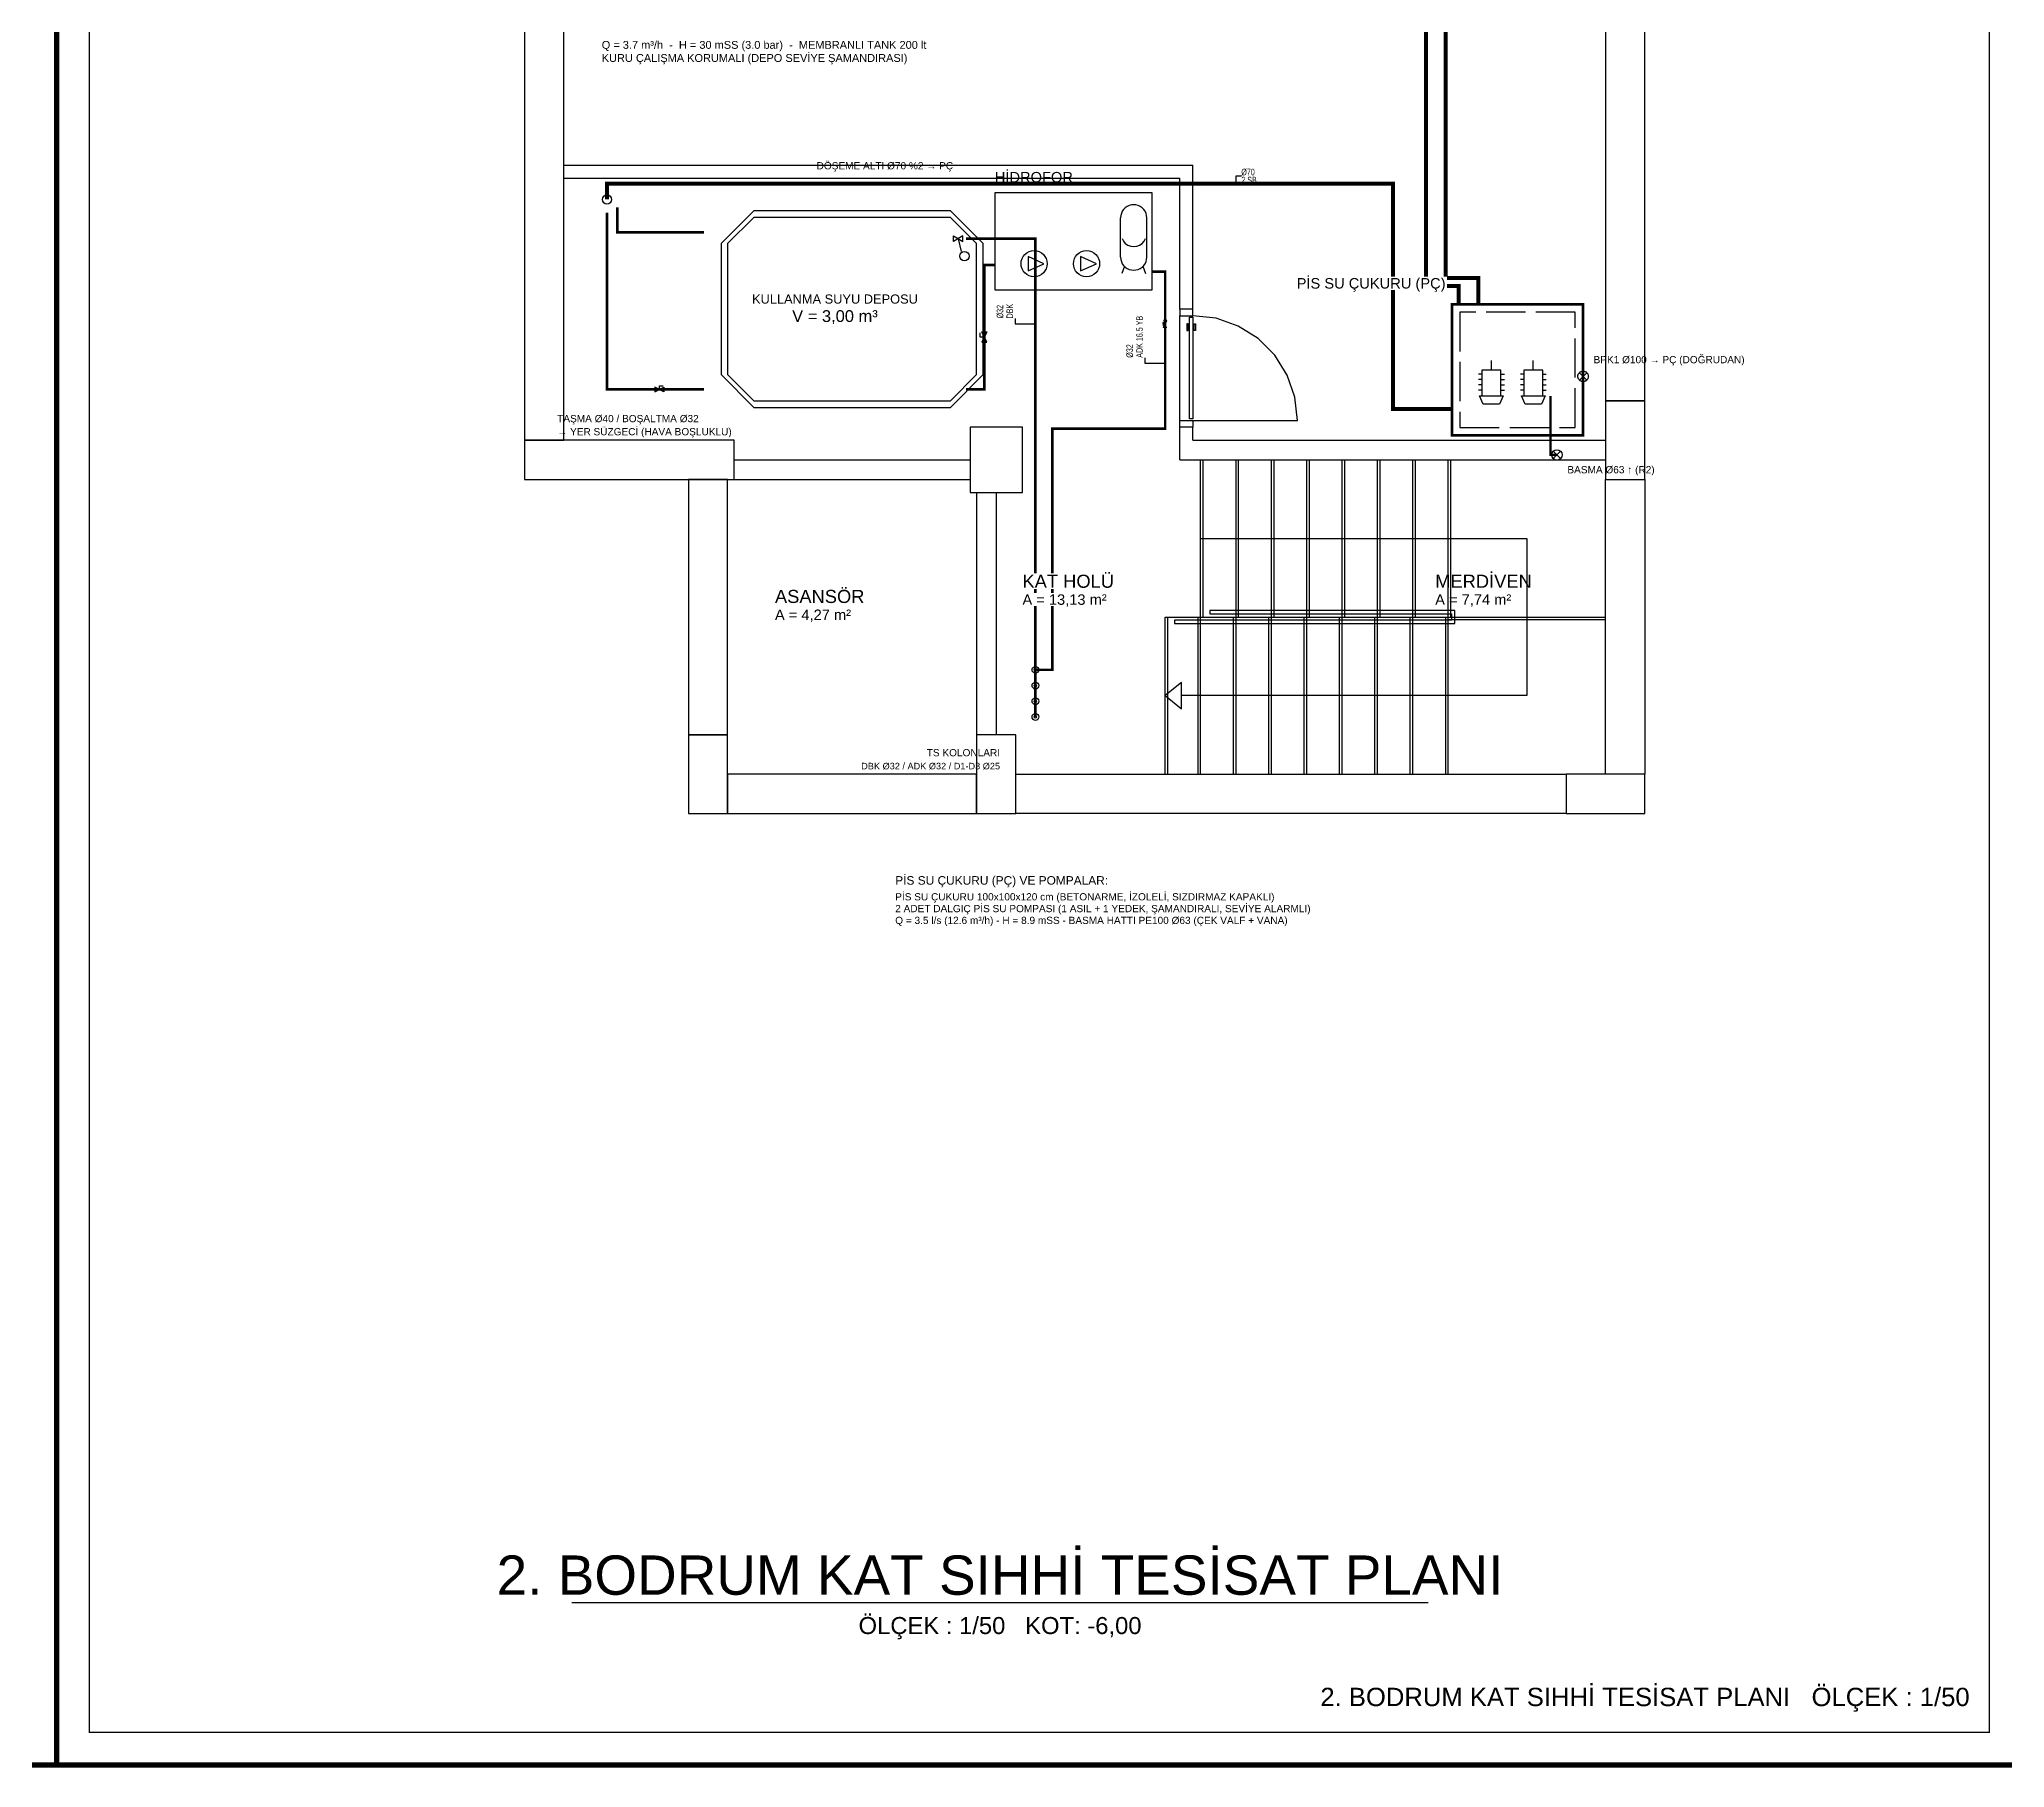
# Model space of a CAD drawing. Header units: centimetres. Extents: x -3952 to 14132, y 6348 to 11752.
# Drawn here: x 1487 to 2987, y 9098 to 10417 of the extents above; entities that cross this region are included whole.
import ezdxf
from ezdxf.enums import TextEntityAlignment as Align

# ---------------------------------------------------------------- set-up
doc = ezdxf.new("R2010")
doc.units = ezdxf.units.CM
doc.linetypes.add('PIS', pattern=[38, 30, -8])
for name, color, linetype in [('MD-YUK-BIRIMI', 7, 'Continuous'), ('MIMARI', 8, 'Continuous'), ('MIMARI-KOLON', 8, 'Continuous'), ('MIMARI-YAZI', 8, 'Continuous'), ('MTY-CIHAZ', 135, 'Continuous'), ('MTY-HIDROFOR', 4, 'Continuous'), ('MTY-KAT-ADI', 1, 'Continuous'), ('MTY-PAFTA', 7, 'Continuous'), ('MTY-PIS SU-BASMA', 6, 'Continuous'), ('MTY-PIS-SU-BORUSU', 6, 'PIS'), ('MTY-PISSU-CAP', 211, 'Continuous'), ('MTY-SOGUKSU-BORU', 5, 'Continuous'), ('MTY-TEFRIS', 15, 'Continuous'), ('MTY-TEMIZSU-CAP', 101, 'Continuous'), ('MTY-VANA', 1, 'Continuous'), ('MTY-YAZI', 7, 'Continuous'), ('MTY-YUK-BIRIMI', 7, 'Continuous'), ('RAST-TEM-SU DEPOSU', 11, 'Continuous')]:
    doc.layers.add(name, color=color, linetype=linetype)
doc.layers.add('ROTAS-PAFTA-SINIRI', color=8, linetype='Continuous', plot=False)
doc.styles.add('CAP', font='wturkce.SHX', dxfattribs={"width": 0.65})
doc.styles.add('MTY_CAP', font='wturkce.SHX', dxfattribs={"width": 0.65, "height": 20})
doc.styles.add('MTYCAPLT', font='arial.ttf', dxfattribs={"width": 0.65, "height": 1})
doc.styles.add('ROTAS', font='arial.ttf')

# ---------------------------------------------------------------- blocks, each defined once
blk = doc.blocks.new('ROTAS_PAFTA')
blk.add_lwpolyline([(0, 0), (1, 0), (1, 1), (0, 1)], close=True)
blk = doc.blocks.new('MTY-KURESEL VANA')
at = {"layer": 'MTY-VANA'}
for p, q in [((0, 0), (0, 8)), ((0, 8), (8, 8))]:
    blk.add_line(p, q, dxfattribs=at)
blk.add_lwpolyline([(-10, 5), (-10, -5), (10, 5), (10, -5), (-10, 5)], dxfattribs=at)
at = {"layer": 'MTY-VANA', "style": 'MTYCAPLT', "width": 0.65}
blk.add_attdef('CAP', text='', height=10, dxfattribs=at).set_placement((-1.1, 0), align=Align.CENTER)
blk = doc.blocks.new('MTY-CEKVALF VANA')
at = {"layer": 'MTY-VANA'}
h = blk.add_hatch(color=256, dxfattribs=at)
edge = h.paths.add_edge_path()
edge.add_arc((-10, 5), 1.41, 180, 540, ccw=False)
for p, q in [((-10, -5), (-10, 5)), ((-10, 5), (10, -5)), ((-5.6, 5), (5.6, 5)), ((5.6, 5), (0, 7.3)), ((10, -5), (10, 5))]:
    blk.add_line(p, q, dxfattribs=at)
at = {"layer": 'MTY-VANA', "style": 'CAP', "width": 0.65}
blk.add_attdef('CAP', text='', height=5, rotation=153.4349, dxfattribs=at).set_placement((0, 0), align=Align.CENTER)
blk = doc.blocks.new('MTY-TEMIZ SU CAP MB')
at = {"layer": 'MTY-TEMIZSU-CAP'}
for p, q in [((0.83, 3.1), (0, 3.1)), ((0, 3.1), (0, 0))]:
    blk.add_line(p, q, dxfattribs=at)
at = {"layer": 'MTY-TEMIZSU-CAP', "style": 'MTY_CAP', "width": 0.65}
for tag, p in [('SOCP_001', (0.83, 4.92)), ('SCCP_001', (0.83, 1.92))]:
    blk.add_attdef(tag, p, '', height=1, dxfattribs=at)
at = {"layer": 'MTY-YUK-BIRIMI', "color": 101, "style": 'MTY_CAP', "width": 0.65}
for tag, p in [('SO_001', (0.83, 3.42)), ('SC_001', (0.83, 0.42))]:
    blk.add_attdef(tag, p, '', height=1, dxfattribs=at)
blk = doc.blocks.new('YER SUZGECI DN501')
at = {"layer": 'MTY-TEFRIS', "color": 6}
blk.add_circle((0, 0), 3.5, dxfattribs=at)
at = {"layer": 'MD-YUK-BIRIMI', "color": 6, "style": 'MTYCAPLT', "width": 0.65}
for tag, p in [('PSCP_001', (-1.3, 0.7)), ('PS_001', (-0.6, -0.5))]:
    blk.add_attdef(tag, p, '', height=1, dxfattribs=at)
blk = doc.blocks.new('MTY-PIS SU CAP SB')
at = {"layer": 'MTY-PISSU-CAP'}
for p, q in [((0.83, 1.17), (0, 1.17)), ((0, 1.17), (0, 0))]:
    blk.add_line(p, q, dxfattribs=at)
at = {"layer": 'MTY-PISSU-CAP', "style": 'MTY_CAP', "width": 0.65}
blk.add_attdef('PSCP_001', (0.83, 1.29), '', height=1, dxfattribs=at)
at = {"layer": 'MTY-YUK-BIRIMI', "color": 211, "style": 'MTY_CAP', "width": 0.65}
blk.add_attdef('PS_001', (0.83, 0.07), '', height=1, dxfattribs=at)

msp = doc.modelspace()

# ---------------------------------------------------------------- linework, layer by layer
at = {"layer": 'MIMARI'}
for p, q in [((1887.1, 10321.3), (2367.1, 10321.3)), ((2367.1, 10211.3), (2367.1, 10321.3)), ((1887.1, 10311.3), (2357.1, 10311.3)), ((2357.1, 10211.3), (2357.1, 10311.3)), ((2367.1, 10211.3), (2357.1, 10211.3)), ((2357.1, 10126.3), (2357.1, 10206.3)), ((2367.1, 10126.3), (2447.1, 10126.3)), ((2357.1, 10096.3), (2357.1, 10121.3)), ((2367.1, 10121.3), (2357.1, 10121.3)), ((2367.1, 10111.3), (2367.1, 10121.3)), ((2367.1, 10111.3), (2682.1, 10111.3)), ((2017.1, 10096.3), (2197.1, 10096.3)), ((2357.1, 10096.3), (2682.1, 10096.3)), ((2373.1, 9976.3), (2373.1, 10096.3)), ((2375.1, 9976.3), (2375.1, 10096.3)), ((2400.1, 9976.3), (2400.1, 10096.3)), ((2402.1, 9976.3), (2402.1, 10096.3)), ((2427.1, 9976.3), (2427.1, 10096.3)), ((2429.1, 9976.3), (2429.1, 10096.3)), ((2454.1, 9976.3), (2454.1, 10096.3)), ((2456.1, 9976.3), (2456.1, 10096.3)), ((2481.1, 9976.3), (2481.1, 10096.3)), ((2483.1, 9976.3), (2483.1, 10096.3)), ((2508.1, 9976.3), (2508.1, 10096.3)), ((2510.1, 9976.3), (2510.1, 10096.3)), ((2535.1, 9976.3), (2535.1, 10096.3)), ((2537.1, 9976.3), (2537.1, 10096.3)), ((2562.1, 9976.3), (2562.1, 10096.3)), ((2564.1, 9976.3), (2564.1, 10096.3)), ((2017.1, 10081.3), (2197.1, 10081.3)), ((2202.1, 10071.3), (2202.1, 9884.7)), ((2217.1, 10071.3), (2217.1, 9886.3)), ((2346.1, 9856.3), (2346.1, 9976.3)), ((2346.1, 9976.3), (2562.1, 9976.3)), ((2348.1, 9856.3), (2348.1, 9976.3)), ((2371.1, 9856.3), (2371.1, 9976.3)), ((2373.1, 9856.3), (2373.1, 9976.3)), ((2398.1, 9856.3), (2398.1, 9976.3)), ((2400.1, 9856.3), (2400.1, 9976.3)), ((2425.1, 9856.3), (2425.1, 9976.3)), ((2427.1, 9856.3), (2427.1, 9976.3)), ((2452.1, 9856.3), (2452.1, 9976.3)), ((2454.1, 9856.3), (2454.1, 9976.3)), ((2479.1, 9856.3), (2479.1, 9976.3)), ((2481.1, 9856.3), (2481.1, 9976.3)), ((2506.1, 9856.3), (2506.1, 9976.3)), ((2508.1, 9856.3), (2508.1, 9976.3)), ((2533.1, 9856.3), (2533.1, 9976.3)), ((2535.1, 9856.3), (2535.1, 9976.3)), ((2560.1, 9856.3), (2560.1, 9976.3)), ((2562.1, 9856.3), (2562.1, 9976.3)), ((2562.1, 9976.3), (2682.1, 9976.3)), ((2562.1, 9974.3), (2682.1, 9974.3))]:
    msp.add_line(p, q, dxfattribs=at)
for points in [[(1857.1, 10111.3), (1887.1, 10111.3), (1887.1, 10706.3), (1857.1, 10706.3), (1857.1, 10111.3)], [(2682.1, 10141.3), (2712.1, 10141.3), (2712.1, 10701.3), (2682.1, 10701.3), (2682.1, 10141.3)], [(2182.1, 10286.3), (2032.1, 10286.3), (2007.1, 10261.3), (2007.1, 10161.3), (2032.1, 10136.3), (2182.1, 10136.3), (2207.1, 10161.3), (2207.1, 10261.3), (2182.1, 10286.3)], [(2182.1, 10281.3), (2032.1, 10281.3), (2012.1, 10261.3), (2012.1, 10161.3), (2032.1, 10141.3), (2182.1, 10141.3), (2202.1, 10161.3), (2202.1, 10261.3), (2182.1, 10281.3)], [(2367.1, 10211.3), (2357.1, 10211.3), (2357.1, 10206.3), (2367.1, 10206.3), (2367.1, 10211.3)], [(2362.6, 10195.1), (2363.6, 10195.1), (2363.6, 10200.1), (2362.6, 10200.1), (2362.6, 10195.1)], [(2364.6, 10127.6), (2364.6, 10205.1), (2367.1, 10205.1), (2367.1, 10127.6), (2364.6, 10127.6)], [(2447.1, 10126.3), (2445.1, 10144.1), (2439.2, 10161), (2429.6, 10176.2), (2417, 10188.9), (2401.8, 10198.4), (2384.9, 10204.3), (2367.1, 10206.3)], [(2369.1, 10195.1), (2368.1, 10195.1), (2368.1, 10200.1), (2369.1, 10200.1), (2369.1, 10195.1)], [(2367.1, 10121.3), (2357.1, 10121.3), (2357.1, 10126.3), (2367.1, 10126.3), (2367.1, 10121.3)], [(1982.1, 9886.3), (2012.1, 9886.3), (2012.1, 10081.3), (1982.1, 10081.3), (1982.1, 9886.3)], [(2682.1, 10081.3), (2712.1, 10081.3), (2712.1, 9856.3), (2682.1, 9856.3), (2682.1, 10081.3)], [(2373.1, 10036.3), (2622.1, 10036.3), (2622.1, 9916.3), (2358.6, 9916.3)], [(2380.1, 9978.8), (2564.6, 9978.8), (2564.6, 9973.8), (2353.1, 9973.8), (2353.1, 9971.3), (2567.1, 9971.3), (2567.1, 9981.3), (2380.1, 9981.3), (2380.1, 9978.8)], [(2358.6, 9926.3), (2346.1, 9916.3), (2358.6, 9906.3), (2358.6, 9926.3)], [(2202.1, 9856.3), (2012.1, 9856.3), (2012.1, 9826.3), (2202.1, 9826.3), (2202.1, 9856.3)], [(2232.1, 9856.3), (2652.1, 9856.3), (2652.1, 9826.3), (2232.1, 9826.3), (2232.1, 9856.3)]]:
    msp.add_lwpolyline(points, dxfattribs=at)
at = {"layer": 'MIMARI-KOLON'}
for points in [[(2682.1, 10141.3), (2682.1, 10081.3), (2712.1, 10081.3), (2712.1, 10141.3), (2682.1, 10141.3)], [(2017.1, 10111.3), (1857.1, 10111.3), (1857.1, 10081.3), (2017.1, 10081.3), (2017.1, 10111.3)], [(2237.1, 10121.3), (2197.1, 10121.3), (2197.1, 10071.3), (2237.1, 10071.3), (2237.1, 10121.3)], [(1982.1, 9886.3), (1982.1, 9826.3), (2012.1, 9826.3), (2012.1, 9886.3), (1982.1, 9886.3)], [(2202.1, 9886.3), (2202.1, 9826.3), (2232.1, 9826.3), (2232.1, 9886.3), (2202.1, 9886.3)], [(2712.1, 9856.3), (2652.1, 9856.3), (2652.1, 9826.3), (2712.1, 9826.3), (2712.1, 9856.3)]]:
    msp.add_lwpolyline(points, dxfattribs=at)
at = {"layer": 'MTY-CIHAZ'}
for p, q in [((2595, 10164.8), (2595, 10172)), ((2627, 10164.8), (2627, 10172)), ((2587.8, 10161.6), (2585.1, 10161.6)), ((2587.8, 10157.6), (2585.1, 10157.6)), ((2602.2, 10161.6), (2604.9, 10161.6)), ((2602.2, 10157.6), (2604.9, 10157.6)), ((2619.8, 10161.6), (2617.1, 10161.6)), ((2619.8, 10157.6), (2617.1, 10157.6)), ((2634.2, 10161.6), (2636.9, 10161.6)), ((2634.2, 10157.6), (2636.9, 10157.6)), ((2587.8, 10153.5), (2585.1, 10153.5)), ((2587.8, 10149.5), (2585.1, 10149.5)), ((2602.2, 10153.5), (2604.9, 10153.5)), ((2602.2, 10149.5), (2604.9, 10149.5)), ((2619.8, 10153.5), (2617.1, 10153.5)), ((2619.8, 10149.5), (2617.1, 10149.5)), ((2634.2, 10153.5), (2636.9, 10153.5)), ((2634.2, 10149.5), (2636.9, 10149.5))]:
    msp.add_line(p, q, dxfattribs=at)
for points in [[(2587.8, 10145), (2602.2, 10145), (2602.2, 10164.8), (2587.8, 10164.8)], [(2619.8, 10145), (2634.2, 10145), (2634.2, 10164.8), (2619.8, 10164.8)], [(2586, 10145), (2604, 10145), (2601.3, 10138.7), (2588.7, 10138.7)], [(2618, 10145), (2636, 10145), (2633.3, 10138.7), (2620.7, 10138.7)]]:
    msp.add_lwpolyline(points, close=True, dxfattribs=at)
at = {"layer": 'MTY-HIDROFOR'}
for p, q in [((2315, 10244), (2313, 10238.5)), ((2329, 10244), (2331, 10238.5))]:
    msp.add_line(p, q, dxfattribs=at)
for points in [[(2216, 10226), (2336, 10226), (2336, 10300), (2216, 10300)], [(2253.5, 10246), (2241.5, 10251.5), (2241.5, 10240.5)], [(2293.5, 10246), (2281.5, 10251.5), (2281.5, 10240.5)]]:
    msp.add_lwpolyline(points, close=True, dxfattribs=at)
for points in [[(2332, 10281), (2331.8, 10282.7), (2331.4, 10284.4), (2330.7, 10286), (2329.7, 10287.4), (2328.4, 10288.7), (2327, 10289.7), (2325.4, 10290.4), (2323.7, 10290.8), (2322, 10291), (2320.3, 10290.8), (2318.6, 10290.4), (2317, 10289.7), (2315.6, 10288.7), (2314.3, 10287.4), (2313.3, 10286), (2312.6, 10284.4), (2312.2, 10282.7), (2312, 10281)], [(2312, 10251), (2312, 10281)], [(2332, 10251), (2332, 10281)], [(2313.1, 10265.3), (2314.1, 10263.2), (2315.6, 10261.4), (2317.5, 10260.1), (2319.7, 10259.3), (2322, 10259), (2324.3, 10259.3), (2326.5, 10260.1), (2328.4, 10261.4), (2329.9, 10263.2), (2330.9, 10265.3)], [(2312, 10251), (2312.2, 10249.3), (2312.6, 10247.6), (2313.3, 10246), (2314.3, 10244.6), (2315.6, 10243.3), (2317, 10242.3), (2318.6, 10241.6), (2320.3, 10241.2), (2322, 10241), (2323.7, 10241.2), (2325.4, 10241.6), (2327, 10242.3), (2328.4, 10243.3), (2329.7, 10244.6), (2330.7, 10246), (2331.4, 10247.6), (2331.8, 10249.3), (2332, 10251)]]:
    msp.add_lwpolyline(points, dxfattribs=at)
for centre in [(2246, 10246), (2286, 10246)]:
    msp.add_circle(centre, 10, dxfattribs=at)
at = {"layer": 'MTY-KAT-ADI'}
msp.add_line((1893.3, 9224), (2546.7, 9224), dxfattribs=at)
at = {"layer": 'MTY-PAFTA'}
for points, const_width in [([(0, 9100), (1500, 9100), (1500, 11750), (0, 11750)], 4), ([(1500, 9100), (3000, 9100), (3000, 11750), (1500, 11750)], 4), ([(1525, 9125), (2975, 9125), (2975, 11725), (1525, 11725)], 1)]:
    msp.add_lwpolyline(points, close=True, dxfattribs=dict(at, const_width=const_width))
at = {"layer": 'MTY-PIS SU-BASMA'}
for p, q in [((2642.2, 10097.2), (2647.8, 10102.8)), ((2642.2, 10102.8), (2647.8, 10097.2))]:
    msp.add_line(p, q, dxfattribs=at)
at = {"layer": 'MTY-PIS SU-BASMA', "const_width": 1.8}
msp.add_lwpolyline([(2640, 10145), (2640, 10100), (2645, 10100)], dxfattribs=at)
at = {"layer": 'MTY-PIS SU-BASMA'}
msp.add_circle((2645, 10100), 4, dxfattribs=at)
at = {"layer": 'MTY-PIS-SU-BORUSU'}
for p, q in [((2662.2, 10157.2), (2667.8, 10162.8)), ((2662.2, 10162.8), (2667.8, 10157.2))]:
    msp.add_line(p, q, dxfattribs=at)
at = {"layer": 'MTY-PIS-SU-BORUSU', "const_width": 3}
for points in [[(2560, 10930), (2545, 10930), (2545, 10229), (2570, 10229), (2570, 10215)], [(2580, 10826), (2560, 10826), (2560, 10235), (2585, 10235), (2585, 10215)], [(1920, 10295), (1920, 10307), (2520, 10307), (2520, 10135), (2565, 10135)]]:
    msp.add_lwpolyline(points, dxfattribs=at)
at = {"layer": 'MTY-PIS-SU-BORUSU', "const_width": 2}
msp.add_lwpolyline([(2565, 10115), (2665, 10115), (2665, 10215), (2565, 10215)], close=True, dxfattribs=at)
at = {"layer": 'MTY-PIS-SU-BORUSU'}
msp.add_lwpolyline([(2571, 10121), (2659, 10121), (2659, 10209), (2571, 10209)], close=True, dxfattribs=at)
msp.add_circle((2665, 10160), 4, dxfattribs=at)
at = {"layer": 'MTY-SOGUKSU-BORU', "const_width": 2}
for points in [[(1994, 10270), (1928, 10270), (1928, 10289)], [(1994, 10150), (1920, 10150), (1920, 10285)], [(2247, 9900), (2247, 10265), (2194, 10265)], [(2194, 10150), (2208, 10150), (2208, 10245), (2216, 10245)], [(2336, 10240), (2346, 10240), (2346, 10120), (2260, 10120), (2260, 9936), (2247, 9936)]]:
    msp.add_lwpolyline(points, dxfattribs=at)
at = {"layer": 'MTY-SOGUKSU-BORU'}
for centre, radius in [((2247, 9936), 2.6), ((2247, 9936), 0.91), ((2247, 9924), 2.6), ((2247, 9924), 0.91), ((2247, 9912), 2.6), ((2247, 9900), 2.6), ((2247, 9912), 0.91), ((2247, 9900), 0.91)]:
    msp.add_circle(centre, radius, dxfattribs=at)
at = {"layer": 'MTY-VANA'}
msp.add_line((2188, 10265), (2190.4, 10255.4), dxfattribs=at)
msp.add_lwpolyline([(2184.4, 10267.2), (2191.6, 10262.8), (2191.6, 10267.2), (2184.4, 10262.8)], close=True, dxfattribs=at)
msp.add_circle((2192.8, 10251.8), 3.6, dxfattribs=at)

# ---------------------------------------------------------------- block references
at = {"layer": 'MTY-TEFRIS', "xscale": 5, "yscale": 5}
msp.add_blockref('MTY-PIS SU CAP SB', (2400, 10307), dxfattribs=at).add_auto_attribs({'PSCP_001': 'Ø70', 'PS_001': '2 SB'})
at = {"layer": 'MTY-TEFRIS'}
msp.add_blockref('YER SUZGECI DN501', (1920, 10295), dxfattribs=at)
ref = msp.add_blockref('MTY-TEMIZ SU CAP MB', (2247, 10200), dxfattribs=dict(at, xscale=5, yscale=5, rotation=90))
ref.add_attrib('SO_001', 'DBK', (2229.9, 10204.2), dxfattribs={"layer": 'MTY-YUK-BIRIMI', "color": 101, "height": 5, "rotation": 90, "style": 'MTY_CAP', "width": 0.65})
ref.add_attrib('SOCP_001', 'Ø32', (2222.4, 10204.2), dxfattribs={"layer": 'MTY-TEMIZSU-CAP', "height": 5, "rotation": 90, "style": 'MTY_CAP', "width": 0.65})
at = {"layer": 'MTY-TEFRIS', "xscale": 0.4, "yscale": 0.4, "rotation": 90}
msp.add_blockref('MTY-KURESEL VANA', (2208, 10190), dxfattribs=at)
at = {"layer": 'MTY-TEFRIS'}
ref = msp.add_blockref('MTY-TEMIZ SU CAP MB', (2346, 10170), dxfattribs=dict(at, xscale=5, yscale=5, rotation=90))
ref.add_attrib('SO_001', 'ADK 16.5 YB', (2328.9, 10174.2), dxfattribs={"layer": 'MTY-YUK-BIRIMI', "color": 101, "height": 5, "rotation": 90, "style": 'MTY_CAP', "width": 0.65})
ref.add_attrib('SOCP_001', 'Ø32', (2321.4, 10174.2), dxfattribs={"layer": 'MTY-TEMIZSU-CAP', "height": 5, "rotation": 90, "style": 'MTY_CAP', "width": 0.65})
at = {"layer": 'MTY-TEFRIS', "xscale": 0.35, "yscale": 0.35}
msp.add_blockref('MTY-KURESEL VANA', (1960, 10150), dxfattribs=at)
at = {"layer": 'MTY-VANA', "xscale": 0.27, "yscale": 0.27, "rotation": 90}
msp.add_blockref('MTY-CEKVALF VANA', (2346, 10200), dxfattribs=at)
at = {"layer": 'ROTAS-PAFTA-SINIRI', "xscale": 1500, "yscale": 2650}
for p in [(0, 9100), (1500, 9100)]:
    msp.add_blockref('ROTAS_PAFTA', p, dxfattribs=at)

# ---------------------------------------------------------------- texts
at = {"layer": 'MIMARI-YAZI', "style": 'ROTAS'}
for s, height, p in [('MERDİVEN', 10, (2552.1, 9998.6)), ('ASANSÖR', 10, (2048.2, 9987)), ('A = 7,74 m²', 8, (2552.1, 9985.6)), ('A = 4,27 m²', 8, (2048.2, 9974))]:
    msp.add_text(s, height=height, dxfattribs=at).set_placement(p)
at = {"layer": 'MTY-HIDROFOR', "style": 'ROTAS'}
for s, height, p in [('Q = 3.7 m³/h  -  H = 30 mSS (3.0 bar)  -  MEMBRANLI TANK 200 lt', 6, (1916, 10410)), ('KURU ÇALIŞMA KORUMALI (DEPO SEVİYE ŞAMANDIRASI)', 6, (1916, 10400)), ('HİDROFOR', 8, (2216, 10308))]:
    msp.add_text(s, height=height, dxfattribs=at).set_placement(p)
at = {"layer": 'MTY-KAT-ADI', "style": 'ROTAS'}
for s, height, p in [('2. BODRUM KAT SIHHİ TESİSAT PLANI', 30, (2220, 9230)), ('ÖLÇEK : 1/50   KOT: -6,00', 13, (2220, 9200))]:
    msp.add_text(s, height=height, dxfattribs=at).set_placement(p, align=Align.CENTER)
at = {"layer": 'MTY-PAFTA', "style": 'ROTAS'}
msp.add_text('2. BODRUM KAT SIHHİ TESİSAT PLANI   ÖLÇEK : 1/50', height=14, dxfattribs=at).set_placement((2960, 9145), align=Align.RIGHT)
at = {"layer": 'MTY-PISSU-CAP', "style": 'ROTAS'}
for s, height, p in [('DÖŞEME ALTI Ø70 %2 → PÇ', 5.5, (2080, 10318)), ('BPK1 Ø100 → PÇ (DOĞRUDAN)', 5.5, (2673, 10170)), ('BASMA Ø63 ↑ (R2)', 5.5, (2653, 10086)), ('PİS SU ÇUKURU (PÇ) VE POMPALAR:', 6.5, (2140, 9772)), ('PİS SU ÇUKURU 100x100x120 cm (BETONARME, İZOLELİ, SIZDIRMAZ KAPAKLI)', 5.5, (2140, 9760)), ('2 ADET DALGIÇ PİS SU POMPASI (1 ASIL + 1 YEDEK, ŞAMANDIRALI, SEVİYE ALARMLI)', 5.5, (2140, 9751)), ('Q = 3.5 l/s (12.6 m³/h) - H = 8.9 mSS - BASMA HATTI PE100 Ø63 (ÇEK VALF + VANA)', 5.5, (2140, 9742))]:
    msp.add_text(s, height=height, dxfattribs=at).set_placement(p)
at = {"layer": 'MTY-TEMIZSU-CAP', "style": 'ROTAS'}
for s, p in [('TAŞMA Ø40 / BOŞALTMA Ø32', (1882, 10125)), ('→ YER SÜZGECİ (HAVA BOŞLUKLU)', (1882, 10115))]:
    msp.add_text(s, height=5.5, dxfattribs=at).set_placement(p)
for s, height, p in [('TS KOLONLARI', 5.5, (2220, 9870)), ('DBK Ø32 / ADK Ø32 / D1-D3 Ø25', 5, (2220, 9860))]:
    msp.add_text(s, height=height, dxfattribs=at).set_placement(p, align=Align.RIGHT)
at = {"layer": 'MTY-YAZI', "style": 'ROTAS'}
msp.add_text('KULLANMA SUYU DEPOSU', height=7, dxfattribs=at).set_placement((2094, 10215.5), align=Align.CENTER)
at = {"layer": 'RAST-TEM-SU DEPOSU', "style": 'ROTAS'}
msp.add_text('V = 3,00 m³', height=9, dxfattribs=at).set_placement((2094, 10201.5), align=Align.CENTER)

# ---------------------------------------------------------------- next in the draw order: wipeouts: each hides what was drawn before it
for points in [[(2561, 10226), (2469.7, 10226), (2469.7, 10236), (2561, 10236)], [(2287.7, 9997.6), (2236.1, 9997.6), (2236.1, 10009.6), (2287.7, 10009.6)]]:
    msp.add_wipeout(points)

# ---------------------------------------------------------------- next in the draw order: texts
at = {"layer": 'MTY-PISSU-CAP', "style": 'ROTAS'}
msp.add_text('PİS SU ÇUKURU (PÇ)', height=8, dxfattribs=at).set_placement((2560, 10227), align=Align.RIGHT)

# ---------------------------------------------------------------- next in the draw order: wipeouts: each hides what was drawn before it
msp.add_wipeout([(2297.6, 9984.6), (2236.1, 9984.6), (2236.1, 9994.6), (2297.6, 9994.6)])

# ---------------------------------------------------------------- next in the draw order: texts
at = {"layer": 'MIMARI-YAZI', "style": 'ROTAS'}
for s, height, p in [('KAT HOLÜ', 10, (2237.1, 9998.6)), ('A = 13,13 m²', 8, (2237.1, 9985.6))]:
    msp.add_text(s, height=height, dxfattribs=at).set_placement(p)

doc.saveas('drawing.dxf')
